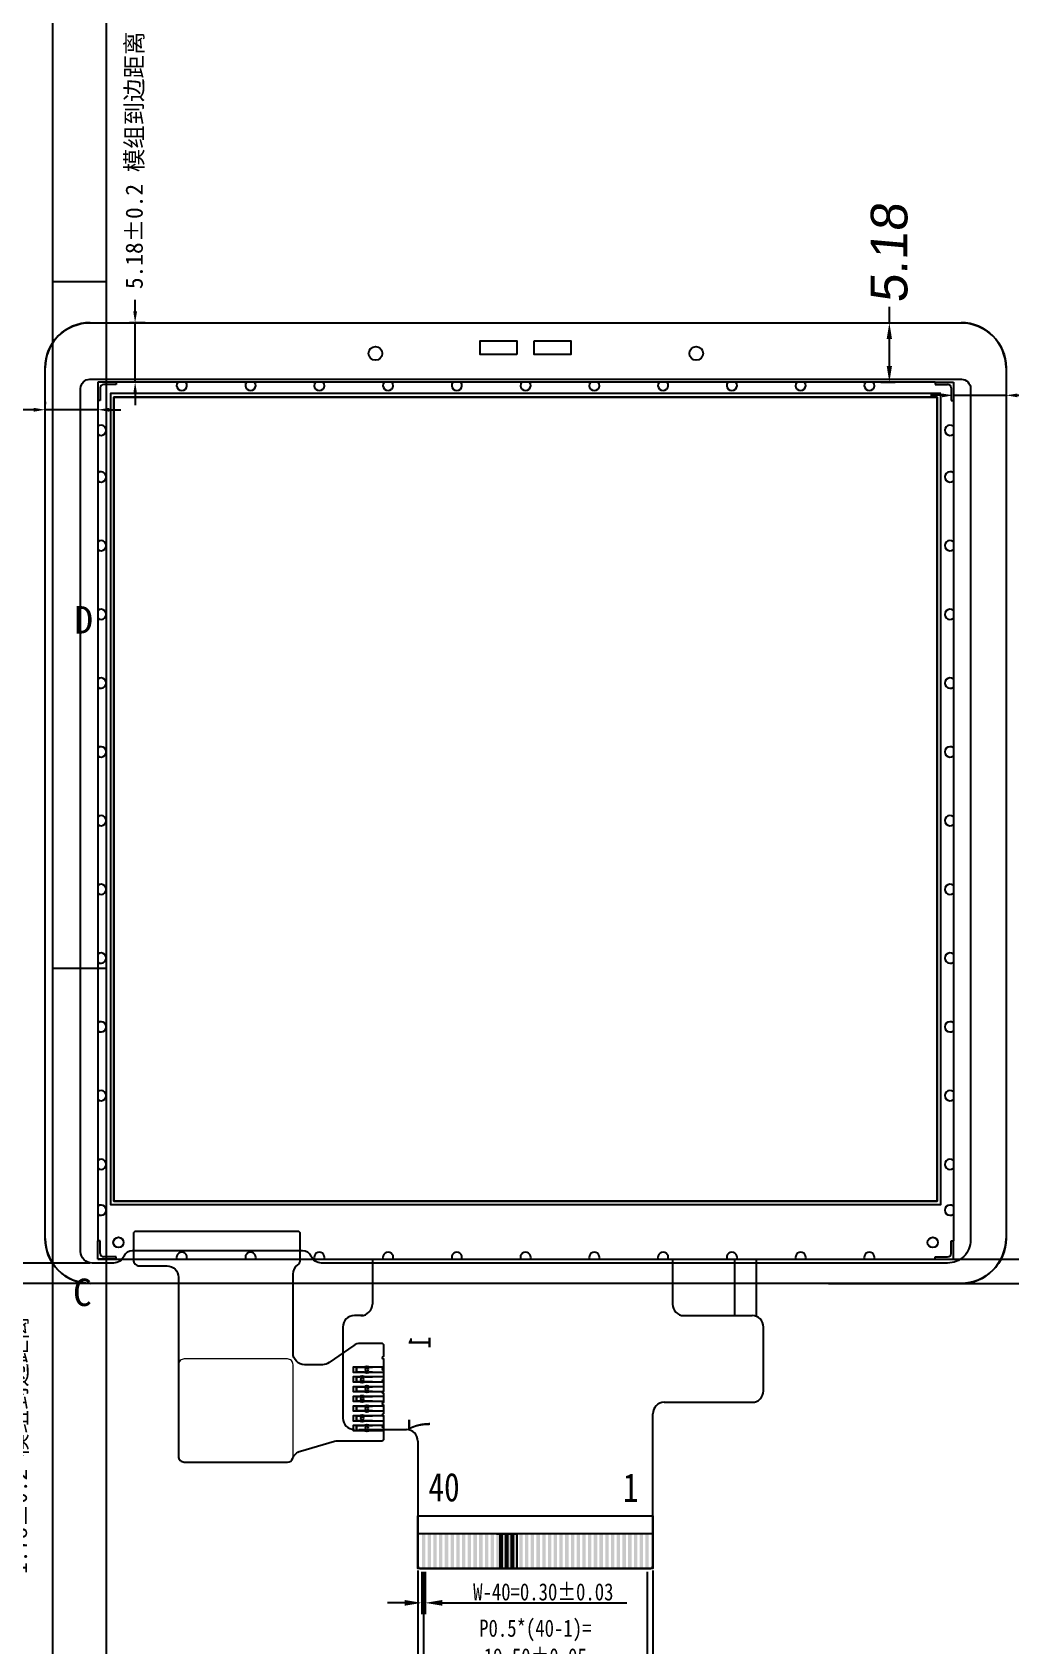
# Model space of a CAD drawing. Extents: x -144 to 4730, y -3845 to 502.
# Drawn here: x 1071.7 to 1157, y -308.5 to -167.8 of the extents above; entities that cross this region are included whole.
import ezdxf

# ---------------------------------------------------------------- set-up
doc = ezdxf.new("R2010")
doc.units = 0
doc.header["$LTSCALE"] = 15
doc.header["$MEASUREMENT"] = 0
doc.layers.get('0').update_dxf_attribs({"linetype": 'CONTINUOUS'})
doc.layers.get('Defpoints').update_dxf_attribs({"linetype": 'CONTINUOUS'})
for name, color, linetype in [('02___PRT_ALL_AXES', 7, 'CONTINUOUS'), ('Cover lens', 6, 'CONTINUOUS'), ('dim', 3, 'CONTINUOUS'), ('Format', 7, 'CONTINUOUS'), ('FPC', 5, 'CONTINUOUS')]:
    doc.layers.add(name, color=color, linetype=linetype)
doc.styles.get("Standard").update_dxf_attribs({"font": 'txt', "width": 0.8})
doc.styles.add('宋体', font='宋体.ttf')
doc.styles.add('标准', font='arial.ttf', dxfattribs={"oblique": 5})
doc.dimstyles.new('MSTD', dxfattribs={"dimtxt": 3.2, "dimasz": 1.4, "dimexe": 0.5, "dimexo": 0.5, "dimgap": 0.5, "dimtad": 0, "dimzin": 1, "dimdsep": 46, "dimtxsty": '标准', "dimcen": 0, "dimclrd": 5, "dimclre": 5, "dimclrt": 3, "dimadec": 1, "dimazin": 2, "dimtfac": 0.5, "dimtmove": 0, "dimatfit": 3, "dimfxl": 0, "dimlwd": -1, "dimarcsym": 0})
doc.dimstyles.new('SL', dxfattribs={"dimtxt": 1.5, "dimasz": 1, "dimexe": 0.5, "dimexo": 0.7, "dimgap": 0.5, "dimtad": 0, "dimzin": 1, "dimdsep": 46, "dimtxsty": 'Standard', "dimcen": 0.09, "dimclrd": 256, "dimclre": 256, "dimclrt": 256, "dimadec": 1, "dimazin": 0, "dimtfac": 1, "dimtmove": 0, "dimatfit": 0, "dimfxl": 0, "dimtolj": 1, "dimtzin": 0, "dimarcsym": 0})
doc.dimstyles.new('研发标准', dxfattribs={"dimtxt": 2, "dimasz": 2, "dimexe": 1, "dimexo": 0.3, "dimgap": 0.2, "dimtad": 1, "dimzin": 1, "dimdsep": 46, "dimtxsty": 'Standard', "dimcen": 0, "dimazin": 2, "dimtp": 0.05, "dimtm": 0.05, "dimtfac": 1, "dimtofl": 0, "dimtmove": 0, "dimatfit": 3, "dimfxl": 0, "dimtolj": 1, "dimtzin": 0, "dimarcsym": 0})

# ---------------------------------------------------------------- blocks, each defined once
blk = doc.blocks.new('*D426')
at = {"color": 0, "lineweight": -2}
for p, q in [((3823.42, -3767.01), (3823.42, -3780.56)), ((3843.92, -3767.01), (3843.92, -3780.56)), ((3825.42, -3779.56), (3841.92, -3779.56))]:
    blk.add_line(p, q, dxfattribs=at)
at = {"color": 0}
for points in [[(3825.42, -3779.23), (3825.42, -3779.9), (3823.42, -3779.56)], [(3841.92, -3779.23), (3841.92, -3779.9), (3843.92, -3779.56)]]:
    blk.add_solid(points, dxfattribs=at)
at = {"layer": 'Defpoints', "color": 0}
for p in [(3823.42, -3766.71), (3843.92, -3766.71), (3843.92, -3779.56)]:
    blk.add_point(p, dxfattribs=at)
at = {"color": 0, "insert": (3833.67, -3778.36), "char_height": 2, "attachment_point": 5}
blk.add_mtext('\\A1;20.50%%p0.1', dxfattribs=at)
blk = doc.blocks.new('*D427')
at = {"color": 0, "lineweight": -2}
for p, q in [((3823.77, -3767.11), (3823.77, -3770.83)), ((3824.07, -3767.11), (3824.07, -3770.83)), ((3822.27, -3769.83), (3820.77, -3769.83)), ((3825.57, -3769.83), (3841.67, -3769.83))]:
    blk.add_line(p, q, dxfattribs=at)
at = {"color": 0}
for points in [[(3822.27, -3769.58), (3822.27, -3770.08), (3823.77, -3769.83)], [(3825.57, -3769.58), (3825.57, -3770.08), (3824.07, -3769.83)]]:
    blk.add_solid(points, dxfattribs=at)
at = {"layer": 'Defpoints', "color": 0}
for p in [(3823.77, -3766.81), (3824.07, -3766.81), (3824.07, -3769.83)]:
    blk.add_point(p, dxfattribs=at)
at = {"color": 0, "insert": (3834.37, -3768.88), "char_height": 1.5, "attachment_point": 5}
blk.add_mtext('\\A1;W-40=0.30%%p0.03', dxfattribs=at)
blk = doc.blocks.new('*D428')
at = {"color": 0, "lineweight": -2}
for p, q in [((3823.92, -3767.11), (3823.92, -3776.5)), ((3843.42, -3767.11), (3843.42, -3776.5)), ((3825.42, -3775.5), (3841.92, -3775.5))]:
    blk.add_line(p, q, dxfattribs=at)
at = {"color": 0}
for points in [[(3825.42, -3775.25), (3825.42, -3775.75), (3823.92, -3775.5)], [(3841.92, -3775.25), (3841.92, -3775.75), (3843.42, -3775.5)]]:
    blk.add_solid(points, dxfattribs=at)
at = {"layer": 'Defpoints', "color": 0}
for p in [(3823.92, -3766.81), (3843.42, -3766.81), (3843.42, -3775.5)]:
    blk.add_point(p, dxfattribs=at)
at = {"color": 0, "insert": (3833.67, -3773.3), "char_height": 1.5, "attachment_point": 5}
blk.add_mtext('\\A1;P0.5*(40-1)=\\P19.50%%p0.05', dxfattribs=at)
blk = doc.blocks.new('*D515')
at = {"layer": 'Defpoints', "color": 0, "lineweight": -3}
for p in [(1077.42, -275.2), (1070.57, -276.98), (1077.42, -276.98)]:
    blk.add_point(p, dxfattribs=at)
at = {"layer": 'dim', "color": 4, "lineweight": -2}
for p, q in [((1070.57, -274.2), (1070.57, -273.2)), ((1076.72, -275.2), (1070.07, -275.2)), ((1070.57, -275.2), (1070.57, -276.98)), ((1076.72, -276.98), (1070.07, -276.98)), ((1070.57, -277.98), (1070.57, -278.98))]:
    blk.add_line(p, q, dxfattribs=at)
for points in [[(1070.74, -274.2), (1070.41, -274.2), (1070.57, -275.2)], [(1070.41, -277.98), (1070.74, -277.98), (1070.57, -276.98)]]:
    blk.add_solid(points, dxfattribs=at)
at = {"layer": 'dim', "color": 4, "lineweight": -2, "insert": (1070.57, -291.09), "char_height": 1.5, "attachment_point": 5, "rotation": 90, "style": '宋体'}
blk.add_mtext('\\A1;1.78%%P0.2 模组到边距离', dxfattribs=at)
blk = doc.blocks.new('*D516')
at = {"layer": 'Defpoints', "color": 0, "lineweight": -3}
for p in [(1152.08, -198.31), (1156.67, -198.31), (1156.67, -199.46)]:
    blk.add_point(p, dxfattribs=at)
at = {"layer": 'dim', "color": 4, "lineweight": -2}
for p, q in [((1151.08, -199.46), (1150.08, -199.46)), ((1152.08, -199.01), (1152.08, -199.96)), ((1152.08, -199.46), (1156.67, -199.46)), ((1156.67, -199.01), (1156.67, -199.96)), ((1157.67, -199.46), (1158.67, -199.46))]:
    blk.add_line(p, q, dxfattribs=at)
for points in [[(1151.08, -199.3), (1151.08, -199.63), (1152.08, -199.46)], [(1157.67, -199.63), (1157.67, -199.3), (1156.67, -199.46)]]:
    blk.add_solid(points, dxfattribs=at)
at = {"layer": 'dim', "color": 4, "lineweight": -2, "insert": (1170.87, -199.46), "char_height": 1.5, "attachment_point": 5, "style": '宋体'}
blk.add_mtext('\\A1;4.59%%P0.2 模组到边距离', dxfattribs=at)
blk = doc.blocks.new('*D517')
at = {"layer": 'Defpoints', "color": 0, "lineweight": -3}
for p in [(1080.67, -193.13), (1082.24, -193.13), (1082.24, -198.31)]:
    blk.add_point(p, dxfattribs=at)
at = {"layer": 'dim', "color": 4, "lineweight": -2}
for p, q in [((1080.67, -192.13), (1080.67, -191.13)), ((1081.54, -193.13), (1080.17, -193.13)), ((1080.67, -198.31), (1080.67, -193.13)), ((1081.54, -198.31), (1080.17, -198.31)), ((1080.67, -199.31), (1080.67, -200.31))]:
    blk.add_line(p, q, dxfattribs=at)
for points in [[(1080.84, -192.13), (1080.51, -192.13), (1080.67, -193.13)], [(1080.51, -199.31), (1080.84, -199.31), (1080.67, -198.31)]]:
    blk.add_solid(points, dxfattribs=at)
at = {"layer": 'dim', "color": 4, "lineweight": -2, "insert": (1080.67, -178.95), "char_height": 1.5, "attachment_point": 5, "rotation": 90, "style": '宋体'}
blk.add_mtext('\\A1;5.18%%P0.2 模组到边距离', dxfattribs=at)
blk = doc.blocks.new('*D520')
at = {"layer": 'Defpoints', "color": 0, "lineweight": -3}
for p in [(1072.82, -200.72), (1072.82, -200.72), (1077.42, -200.72)]:
    blk.add_point(p, dxfattribs=at)
at = {"layer": 'dim', "color": 4, "lineweight": -2}
for p, q in [((1071.82, -200.72), (1070.82, -200.72)), ((1072.82, -200.02), (1072.82, -200.22)), ((1077.42, -200.72), (1072.82, -200.72)), ((1077.42, -200.02), (1077.42, -200.22)), ((1078.42, -200.72), (1079.42, -200.72))]:
    blk.add_line(p, q, dxfattribs=at)
for points in [[(1071.82, -200.55), (1071.82, -200.89), (1072.82, -200.72)], [(1078.42, -200.89), (1078.42, -200.55), (1077.42, -200.72)]]:
    blk.add_solid(points, dxfattribs=at)
at = {"layer": 'dim', "color": 4, "lineweight": -2, "insert": (1058.62, -200.72), "char_height": 1.5, "attachment_point": 5, "style": '宋体'}
blk.add_mtext('\\A1;4.60%%P0.2 模组到边距离', dxfattribs=at)
blk = doc.blocks.new('*D528')
at = {"layer": 'Defpoints', "color": 0, "lineweight": -3}
for p in [(1145.2, -193.13), (1146.49, -193.13), (1145.24, -198.31)]:
    blk.add_point(p, dxfattribs=at)
at = {"layer": 'dim', "color": 5}
for p, q in [((1146.49, -193.13), (1146.49, -191.73)), ((1146.49, -196.91), (1146.49, -194.53))]:
    blk.add_line(p, q, dxfattribs=at)
at = {"layer": 'dim', "color": 5, "lineweight": -2}
for p, q in [((1145.7, -193.13), (1146.99, -193.13)), ((1145.74, -198.31), (1146.99, -198.31))]:
    blk.add_line(p, q, dxfattribs=at)
at = {"layer": 'dim', "color": 5}
for points in [[(1146.26, -194.53), (1146.72, -194.53), (1146.49, -193.13)], [(1146.72, -196.91), (1146.26, -196.91), (1146.49, -198.31)]]:
    blk.add_solid(points, dxfattribs=at)
at = {"layer": 'dim', "color": 3, "lineweight": -2, "insert": (1146.49, -187.07), "char_height": 3.2, "attachment_point": 5, "rotation": 90, "style": '标准'}
blk.add_mtext('5.18', dxfattribs=at)
blk = doc.blocks.new('*D529')
at = {"layer": 'Defpoints', "color": 0, "lineweight": -3}
for p in [(1140.32, -274.85), (1176.41, -274.85), (1140.69, -276.98)]:
    blk.add_point(p, dxfattribs=at)
at = {"layer": 'dim', "color": 5}
for p, q in [((1176.41, -273.45), (1176.41, -272.05)), ((1176.41, -276.98), (1176.41, -274.85)), ((1176.41, -278.38), (1176.41, -279.78))]:
    blk.add_line(p, q, dxfattribs=at)
at = {"layer": 'dim', "color": 5, "lineweight": -2}
for p, q in [((1140.82, -274.85), (1176.91, -274.85)), ((1141.19, -276.98), (1176.91, -276.98))]:
    blk.add_line(p, q, dxfattribs=at)
at = {"layer": 'dim', "color": 5}
for points in [[(1176.65, -273.45), (1176.18, -273.45), (1176.41, -274.85)], [(1176.18, -278.38), (1176.65, -278.38), (1176.41, -276.98)]]:
    blk.add_solid(points, dxfattribs=at)
at = {"layer": 'dim', "color": 3, "lineweight": -2, "insert": (1176.41, -267.36), "char_height": 3.2, "attachment_point": 5, "rotation": 90, "style": '标准'}
blk.add_mtext('2.13', dxfattribs=at)
blk = doc.blocks.new('0')
h = blk.add_hatch(color=256)
h.paths.add_polyline_path([(2484.169, -337.268), (2484.169, -334.268), (2484.469, -334.268), (2484.469, -337.268)])
h.paths.add_polyline_path([(2483.669, -337.268), (2483.669, -334.268), (2483.969, -334.268), (2483.969, -337.268)])
h.paths.add_polyline_path([(2483.169, -337.268), (2483.169, -334.268), (2483.469, -334.268), (2483.469, -337.268)])
h.paths.add_polyline_path([(2482.669, -337.268), (2482.669, -334.268), (2482.969, -334.268), (2482.969, -337.268)])
h.paths.add_polyline_path([(2482.169, -337.268), (2482.169, -334.268), (2482.469, -334.268), (2482.469, -337.268)])
h.paths.add_polyline_path([(2481.669, -337.268), (2481.669, -334.268), (2481.969, -334.268), (2481.969, -337.268)])
h.paths.add_polyline_path([(2481.169, -337.268), (2481.169, -334.268), (2481.469, -334.268), (2481.469, -337.268)])
h.paths.add_polyline_path([(2480.669, -337.268), (2480.669, -334.268), (2480.969, -334.268), (2480.969, -337.268)])
h.paths.add_polyline_path([(2480.169, -337.268), (2480.169, -334.268), (2480.469, -334.268), (2480.469, -337.268)])
h.paths.add_polyline_path([(2479.669, -337.268), (2479.669, -334.268), (2479.969, -334.268), (2479.969, -337.268)])
h.paths.add_polyline_path([(2479.169, -337.268), (2479.169, -334.268), (2479.469, -334.268), (2479.469, -337.268)])
h.paths.add_polyline_path([(2478.669, -337.268), (2478.669, -334.268), (2478.969, -334.268), (2478.969, -337.268)])
h.paths.add_polyline_path([(2478.169, -337.268), (2478.169, -334.268), (2478.469, -334.268), (2478.469, -337.268)])
h.paths.add_polyline_path([(2477.669, -337.268), (2477.669, -334.268), (2477.969, -334.268), (2477.969, -337.268)])
h.paths.add_polyline_path([(2477.169, -337.268), (2477.169, -334.268), (2477.469, -334.268), (2477.469, -337.268)])
h.paths.add_polyline_path([(2476.669, -337.268), (2476.669, -334.268), (2476.969, -334.268), (2476.969, -337.268)])
h.paths.add_polyline_path([(2476.169, -337.268), (2476.169, -334.268), (2476.469, -334.268), (2476.469, -337.268)])
h.paths.add_polyline_path([(2475.669, -337.268), (2475.669, -334.268), (2475.969, -334.268), (2475.969, -337.268)])
h.paths.add_polyline_path([(2475.169, -337.268), (2475.169, -334.268), (2475.469, -334.268), (2475.469, -337.268)])
h.paths.add_polyline_path([(2474.669, -337.268), (2474.669, -334.268), (2474.969, -334.268), (2474.969, -337.268)])
h.paths.add_polyline_path([(2474.169, -337.268), (2474.169, -334.268), (2474.469, -334.268), (2474.469, -337.268)])
h.paths.add_polyline_path([(2473.669, -337.268), (2473.669, -334.268), (2473.969, -334.268), (2473.969, -337.268)])
h.paths.add_polyline_path([(2473.169, -337.268), (2473.169, -334.268), (2473.469, -334.268), (2473.469, -337.268)])
h.paths.add_polyline_path([(2472.669, -337.268), (2472.669, -334.268), (2472.969, -334.268), (2472.969, -337.268)])
h.paths.add_polyline_path([(2472.169, -337.268), (2472.169, -334.268), (2472.469, -334.268), (2472.469, -337.268)])
h.paths.add_polyline_path([(2471.669, -337.268), (2471.669, -334.268), (2471.969, -334.268), (2471.969, -337.268)])
h.paths.add_polyline_path([(2471.169, -337.268), (2471.169, -334.268), (2471.469, -334.268), (2471.469, -337.268)])
h.paths.add_polyline_path([(2470.669, -337.268), (2470.669, -334.268), (2470.969, -334.268), (2470.969, -337.268)])
h.paths.add_polyline_path([(2470.169, -337.268), (2470.169, -334.268), (2470.469, -334.268), (2470.469, -337.268)])
h.paths.add_polyline_path([(2469.669, -337.268), (2469.669, -334.268), (2469.969, -334.268), (2469.969, -337.268)])
h.paths.add_polyline_path([(2469.169, -337.268), (2469.169, -334.268), (2469.469, -334.268), (2469.469, -337.268)])
h.paths.add_polyline_path([(2468.669, -337.268), (2468.669, -334.268), (2468.969, -334.268), (2468.969, -337.268)])
h.paths.add_polyline_path([(2468.169, -337.268), (2468.169, -334.268), (2468.469, -334.268), (2468.469, -337.268)])
h.paths.add_polyline_path([(2467.669, -337.268), (2467.669, -334.268), (2467.969, -334.268), (2467.969, -337.268)])
h.paths.add_polyline_path([(2467.169, -337.268), (2467.169, -334.268), (2467.469, -334.268), (2467.469, -337.268)])
h.paths.add_polyline_path([(2466.669, -337.268), (2466.669, -334.268), (2466.969, -334.268), (2466.969, -337.268)])
h.paths.add_polyline_path([(2466.169, -337.268), (2466.169, -334.268), (2466.469, -334.268), (2466.469, -337.268)])
h.paths.add_polyline_path([(2465.669, -337.268), (2465.669, -334.268), (2465.969, -334.268), (2465.969, -337.268)])
h.paths.add_polyline_path([(2465.169, -337.268), (2465.169, -334.268), (2465.469, -334.268), (2465.469, -337.268)])
h.paths.add_polyline_path([(2464.669, -337.268), (2464.669, -334.268), (2464.969, -334.268), (2464.969, -337.268)])
for p, q in [((2437.991, -233.741), (2436.391, -233.741)), ((2436.391, -233.741), (2436.391, -235.341)), ((2436.591, -234.241), (2436.591, -235.341)), ((2437.991, -233.941), (2436.891, -233.941)), ((2437.991, -233.741), (2437.991, -233.941)), ((2436.591, -235.341), (2436.391, -235.341)), ((2436.391, -235.341), (2436.391, -308.681)), ((2436.591, -308.681), (2436.391, -308.681)), ((2436.391, -310.281), (2436.391, -308.681)), ((2436.591, -309.781), (2436.591, -308.681)), ((2437.991, -310.281), (2436.391, -310.281)), ((2437.991, -310.081), (2436.891, -310.081)), ((2437.991, -310.281), (2437.991, -310.081)), ((2459.561, -315.21), (2458.777, -315.21)), ((2457.777, -316.21), (2457.777, -324.159)), ((2484.819, -337.081), (2484.819, -323.782)), ((2484.819, -337.081), (2484.819, -323.782)), ((2459.155, -325.159), (2463.319, -325.159)), ((2464.319, -326.159), (2464.319, -337.081)), ((2484.819, -334.268), (2464.319, -334.268)), ((2471.169, -334.268), (2471.469, -334.268)), ((2471.469, -334.268), (2471.469, -337.268)), ((2471.669, -334.268), (2471.969, -334.268)), ((2471.669, -337.268), (2471.669, -334.268)), ((2471.969, -334.268), (2471.969, -337.268)), ((2472.169, -334.268), (2472.469, -334.268)), ((2472.169, -337.268), (2472.169, -334.268)), ((2472.469, -334.268), (2472.469, -337.268)), ((2472.669, -334.268), (2472.969, -334.268)), ((2472.669, -337.268), (2472.669, -334.268)), ((2472.969, -334.268), (2472.969, -337.268)), ((2464.519, -337.281), (2484.619, -337.281)), ((2464.519, -337.281), (2484.619, -337.281))]:
    blk.add_line(p, q)
at = {"color": 0}
for p, q in [((2509.451, -233.741), (2437.991, -233.741)), ((2509.451, -233.741), (2511.051, -233.741)), ((2509.451, -233.741), (2509.451, -233.941)), ((2509.451, -233.941), (2510.551, -233.941)), ((2510.851, -234.241), (2510.851, -235.341)), ((2511.051, -233.741), (2511.051, -235.341)), ((2510.851, -235.341), (2511.051, -235.341)), ((2511.051, -235.341), (2511.051, -308.681)), ((2510.851, -308.681), (2511.051, -308.681)), ((2510.851, -309.781), (2510.851, -308.681)), ((2511.051, -310.281), (2511.051, -308.681)), ((2436.391, -310.281), (2511.051, -310.281)), ((2437.991, -310.281), (2509.451, -310.281)), ((2460.347, -310.281), (2460.347, -314.21)), ((2486.538, -310.281), (2486.538, -314.21)), ((2491.951, -310.241), (2491.951, -315.21)), ((2493.851, -310.241), (2493.851, -315.219)), ((2509.451, -310.081), (2510.551, -310.081)), ((2509.451, -310.281), (2509.451, -310.081)), ((2509.451, -310.281), (2511.051, -310.281)), ((2487.378, -315.21), (2493.483, -315.21)), ((2494.483, -321.782), (2494.483, -316.21)), ((2485.819, -322.782), (2493.483, -322.782))]:
    blk.add_line(p, q, dxfattribs=at)
at = {"linetype": 'Continuous'}
blk.add_lwpolyline([(2464.319, -332.681), (2484.819, -332.681), (2484.819, -337.281), (2464.319, -337.281)], close=True, dxfattribs=at)
blk.add_circle((2438.191, -308.829), 0.45)
at = {"color": 0}
blk.add_circle((2509.251, -308.829), 0.45, dxfattribs=at)
for centre, radius, start, end in [((2436.891, -234.241), 0.3, 90, 180), ((2443.721, -234.031), 0.45, 139.87597, 40.12403), ((2449.721, -234.031), 0.45, 139.87597, 40.12403), ((2455.721, -234.031), 0.45, 139.87597, 40.12403), ((2436.681, -237.941), 0.45, 229.87597, 130.12403), ((2436.681, -242.011), 0.45, 229.87597, 130.12403), ((2436.681, -248.011), 0.45, 229.87597, 130.12403), ((2436.681, -254.011), 0.45, 229.87597, 130.12403), ((2436.681, -260.011), 0.45, 229.87597, 130.12403), ((2436.681, -266.011), 0.45, 229.87597, 130.12403), ((2436.681, -272.011), 0.45, 229.87597, 130.12403), ((2436.681, -278.011), 0.45, 229.87597, 130.12403), ((2436.681, -284.011), 0.45, 229.87597, 130.12403), ((2436.681, -290.011), 0.45, 229.87597, 130.12403), ((2436.681, -296.011), 0.45, 229.87597, 130.12403), ((2436.681, -302.011), 0.45, 229.87597, 130.12403), ((2436.681, -306.011), 0.45, 229.87597, 130.12403), ((2436.891, -309.781), 0.3, 180, 270), ((2443.721, -310.131), 0.45, 340.52878, 199.47122), ((2449.721, -310.131), 0.45, 340.52878, 199.47122), ((2455.721, -310.131), 0.45, 340.52878, 199.47122), ((2458.777, -316.21), 1, 90, 180), ((2458.777, -324.159), 1, 180, 270), ((2463.319, -326.159), 1, 0, 90), ((2464.519, -337.081), 0.2, 180, 270), ((2484.619, -337.081), 0.2, 270, 360)]:
    blk.add_arc(centre, radius, start, end)
for centre, radius, start, end in [((2461.721, -234.031), 0.45, 139.87597, 40.12403), ((2467.721, -234.031), 0.45, 139.87597, 40.12403), ((2473.721, -234.031), 0.45, 139.87597, 40.12403), ((2479.721, -234.031), 0.45, 139.87597, 40.12403), ((2485.721, -234.031), 0.45, 139.87597, 40.12403), ((2491.721, -234.031), 0.45, 139.87597, 40.12403), ((2497.721, -234.031), 0.45, 139.87597, 40.12403), ((2503.721, -234.031), 0.45, 139.87597, 40.12403), ((2510.551, -234.241), 0.3, 0, 90), ((2510.761, -237.941), 0.45, 49.87597, 310.12403), ((2510.761, -242.011), 0.45, 49.87597, 310.12403), ((2510.761, -248.011), 0.45, 49.87597, 310.12403), ((2510.761, -254.011), 0.45, 49.87597, 310.12403), ((2510.761, -260.011), 0.45, 49.87597, 310.12403), ((2510.761, -266.011), 0.45, 49.87597, 310.12403), ((2510.761, -272.011), 0.45, 49.87597, 310.12403), ((2510.761, -278.011), 0.45, 49.87597, 310.12403), ((2510.761, -284.011), 0.45, 49.87597, 310.12403), ((2510.761, -290.011), 0.45, 49.87597, 310.12403), ((2510.761, -296.011), 0.45, 49.87597, 310.12403), ((2510.761, -302.011), 0.45, 49.87597, 310.12403), ((2510.761, -306.011), 0.45, 49.87597, 310.12403), ((2461.721, -310.131), 0.45, 340.52878, 199.47122), ((2467.721, -310.131), 0.45, 340.52878, 199.47122), ((2473.721, -310.131), 0.45, 340.52878, 199.47122), ((2479.721, -310.131), 0.45, 340.52878, 199.47122), ((2485.721, -310.131), 0.45, 340.52878, 199.47122), ((2491.721, -310.131), 0.45, 340.52878, 199.47122), ((2497.721, -310.131), 0.45, 340.52878, 199.47122), ((2503.721, -310.131), 0.45, 340.52878, 199.47122), ((2510.551, -309.781), 0.3, 270, 0), ((2459.347, -314.21), 1, 270, 0), ((2487.538, -314.21), 1, 180, 270), ((2493.483, -316.21), 1, 0, 90), ((2494.351, -315.219), 0.5, 180, 187.18878), ((2493.483, -321.782), 1, 270, 0), ((2485.819, -323.782), 1, 90, 180)]:
    blk.add_arc(centre, radius, start, end, dxfattribs=at)
at = {"layer": 'FPC', "color": 0}
for p, q in [((2491.951, -310.281), (2491.951, -315.21)), ((2493.851, -310.281), (2493.851, -315.219))]:
    blk.add_line(p, q, dxfattribs=at)
at = {"char_height": 2.5, "attachment_point": 3}
for s, insert, width in [('{\\fSimSun|b0|i0|c0|p2;40}', (2467.967, -328.93), 4.22489), ('{\\fSimSun|b0|i0|c0|p2;1}', (2483.576, -328.968), 1.64084)]:
    blk.add_mtext(s, dxfattribs=dict(at, insert=insert, width=width))
dim = blk.add_linear_dim(base=(2464.969, -340.286), p1=(2464.669, -337.268), p2=(2464.969, -337.268), text='W-40=<>%%p0.03', dimstyle='研发标准', override={"dimtxt": 1.5, "dimasz": 1.5})
dim.commit()
dim.dimension.update_dxf_attribs({"geometry": '*D427', "text_midpoint": (2475.269, -339.336), "insert": (-1359.103, 3429.545)})
dim = blk.add_linear_dim(base=(2484.819, -350.017), p1=(2464.319, -337.168), p2=(2484.819, -337.168), text='<>%%p0.1', dimstyle='研发标准')
dim.commit()
dim.dimension.update_dxf_attribs({"geometry": '*D426', "text_midpoint": (2474.569, -348.817), "insert": (-1359.103, 3429.545)})
dim = blk.add_linear_dim(base=(2484.319, -345.953), p1=(2464.819, -337.268), p2=(2484.319, -337.268), text='P0.5*(40-1)=\\X<>%%p0.05', dimstyle='研发标准', override={"dimtxt": 1.5, "dimasz": 1.5})
dim.commit()
dim.dimension.update_dxf_attribs({"geometry": '*D428', "text_midpoint": (2474.569, -345.953), "dimtype": 128, "insert": (-1359.103, 3429.545)})

msp = doc.modelspace()

# ---------------------------------------------------------------- linework, layer by layer
at = {"color": 7, "linetype": 'Continuous'}
for p, q in [((1076.744, -193.125), (1152.744, -193.125)), ((1072.819, -273.05), (1072.819, -197.05)), ((1156.669, -197.05), (1156.669, -273.05)), ((1152.744, -276.975), (1076.744, -276.975))]:
    msp.add_line(p, q, dxfattribs=at)
at = {"color": 6, "linetype": 'Continuous'}
for p, q in [((1110.794, -194.695), (1113.994, -194.695)), ((1110.794, -195.905), (1110.794, -194.695)), ((1113.994, -194.695), (1113.994, -195.905)), ((1115.494, -195.905), (1115.494, -194.695)), ((1115.494, -194.695), (1118.694, -194.695)), ((1118.694, -194.695), (1118.694, -195.905)), ((1113.994, -195.905), (1110.794, -195.905)), ((1118.694, -195.905), (1115.494, -195.905))]:
    msp.add_line(p, q, dxfattribs=at)
at = {"color": 7, "linetype": 'Continuous', "flags": 128}
msp.add_lwpolyline([(1076.744, -276.975, -0.4142136), (1072.819, -273.05), (1072.819, -197.05, -0.4142136), (1076.744, -193.125), (1152.744, -193.125, -0.4142136), (1156.669, -197.05), (1156.669, -273.05, -0.4142136), (1152.744, -276.975)], format="xyb", close=True, dxfattribs=at)
at = {"color": 6, "linetype": 'Continuous', "flags": 128}
for points in [[(1113.994, -195.905), (1110.794, -195.905), (1110.794, -194.695), (1113.994, -194.695)], [(1115.494, -194.695), (1118.694, -194.695), (1118.694, -195.905), (1115.494, -195.905)]]:
    msp.add_lwpolyline(points, close=True, dxfattribs=at)
at = {"color": 2, "linetype": 'Continuous', "flags": 128}
msp.add_lwpolyline([(1150.974, -199.31), (1078.518, -199.31), (1078.518, -270.086), (1150.974, -270.086)], close=True, dxfattribs=at)
at = {"color": 7, "linetype": 'Continuous', "flags": 128}
msp.add_lwpolyline([(1150.674, -269.79), (1078.814, -269.79), (1078.814, -199.61), (1150.674, -199.61)], close=True, dxfattribs=at)
at = {"linetype": 'Continuous'}
for points in [[(1150.674, -199.61), (1078.818, -199.61), (1078.818, -269.786), (1150.674, -269.786)], [(1100.674, -284.284), (1099.987, -284.284), (1099.987, -284.704), (1100.674, -284.704), (1099.987, -284.704), (1099.987, -284.284)], [(1100.674, -284.284), (1099.987, -284.284), (1099.987, -284.704), (1100.674, -284.704), (1099.987, -284.704), (1099.987, -284.284)], [(1101.374, -284.284), (1101.102, -284.284)], [(1101.374, -284.284), (1101.102, -284.284)], [(1100.274, -285.134), (1099.987, -285.134), (1099.987, -285.554), (1100.274, -285.554), (1099.987, -285.554), (1099.987, -285.134)], [(1100.274, -285.134), (1099.987, -285.134), (1099.987, -285.554), (1100.274, -285.554), (1099.987, -285.554), (1099.987, -285.134)], [(1101.374, -285.134), (1100.702, -285.134)], [(1101.374, -285.134), (1100.702, -285.134)], [(1100.702, -285.554), (1101.374, -285.554)], [(1100.702, -285.554), (1101.374, -285.554)], [(1101.102, -284.704), (1101.374, -284.704)], [(1101.102, -284.704), (1101.374, -284.704)], [(1100.674, -285.984), (1099.987, -285.984), (1099.987, -286.404), (1100.674, -286.404), (1099.987, -286.404), (1099.987, -285.984)], [(1100.674, -285.984), (1099.987, -285.984), (1099.987, -286.404), (1100.674, -286.404), (1099.987, -286.404), (1099.987, -285.984)], [(1100.274, -286.834), (1099.987, -286.834), (1099.987, -287.254), (1100.274, -287.254), (1099.987, -287.254), (1099.987, -286.834)], [(1100.274, -286.834), (1099.987, -286.834), (1099.987, -287.254), (1100.274, -287.254), (1099.987, -287.254), (1099.987, -286.834)], [(1101.374, -286.834), (1100.702, -286.834)], [(1101.374, -286.834), (1100.702, -286.834)], [(1101.374, -285.984), (1101.102, -285.984)], [(1101.374, -285.984), (1101.102, -285.984)], [(1101.102, -286.404), (1101.374, -286.404)], [(1101.102, -286.404), (1101.374, -286.404)], [(1100.674, -287.684), (1099.987, -287.684), (1099.987, -288.104), (1100.674, -288.104), (1099.987, -288.104), (1099.987, -287.684)], [(1100.674, -287.684), (1099.987, -287.684), (1099.987, -288.104), (1100.674, -288.104), (1099.987, -288.104), (1099.987, -287.684)], [(1100.702, -287.254), (1101.374, -287.254)], [(1100.702, -287.254), (1101.374, -287.254)], [(1101.374, -287.684), (1101.102, -287.684)], [(1101.374, -287.684), (1101.102, -287.684)], [(1101.102, -288.104), (1101.374, -288.104)], [(1100.274, -288.534), (1099.987, -288.534), (1099.987, -288.954), (1100.274, -288.954), (1099.987, -288.954), (1099.987, -288.534)], [(1100.274, -288.534), (1099.987, -288.534), (1099.987, -288.954), (1100.274, -288.954), (1099.987, -288.954), (1099.987, -288.534)], [(1100.674, -289.384), (1099.987, -289.384), (1099.987, -289.804), (1100.674, -289.804), (1099.987, -289.804), (1099.987, -289.384)], [(1100.674, -289.384), (1099.987, -289.384), (1099.987, -289.804), (1100.674, -289.804), (1099.987, -289.804), (1099.987, -289.384)], [(1101.374, -288.534), (1100.702, -288.534)], [(1101.374, -288.534), (1100.702, -288.534)], [(1100.702, -288.954), (1101.374, -288.954)], [(1100.702, -288.954), (1101.374, -288.954)], [(1101.374, -289.384), (1101.102, -289.384)], [(1101.374, -289.384), (1101.102, -289.384)], [(1101.102, -289.804), (1101.374, -289.804)], [(1101.102, -289.804), (1101.374, -289.804)]]:
    msp.add_lwpolyline(points, close=True, dxfattribs=at)
at = {"flags": 128}
for points in [[(1102.388, -284.704), (1102.388, -284.284), (1099.687, -284.284), (1099.687, -284.704)], [(1102.388, -284.704), (1102.388, -284.284), (1099.687, -284.284), (1099.687, -284.704)], [(1102.388, -285.554), (1102.388, -285.134), (1099.687, -285.134), (1099.687, -285.554)], [(1102.388, -285.554), (1102.388, -285.134), (1099.687, -285.134), (1099.687, -285.554)], [(1102.388, -286.404), (1102.388, -285.984), (1099.687, -285.984), (1099.687, -286.404)], [(1102.388, -286.404), (1102.388, -285.984), (1099.687, -285.984), (1099.687, -286.404)], [(1102.388, -287.254), (1102.388, -286.834), (1099.687, -286.834), (1099.687, -287.254)], [(1102.388, -287.254), (1102.388, -286.834), (1099.687, -286.834), (1099.687, -287.254)], [(1102.388, -288.104), (1102.388, -287.684), (1099.687, -287.684), (1099.687, -288.104)], [(1102.388, -288.104), (1102.388, -287.684), (1099.687, -287.684), (1099.687, -288.104)], [(1102.388, -288.954), (1102.388, -288.534), (1099.687, -288.534), (1099.687, -288.954)], [(1102.388, -288.954), (1102.388, -288.534), (1099.687, -288.534), (1099.687, -288.954)], [(1102.388, -289.804), (1102.388, -289.384), (1099.687, -289.384), (1099.687, -289.804)], [(1102.388, -289.804), (1102.388, -289.384), (1099.687, -289.384), (1099.687, -289.804)]]:
    msp.add_lwpolyline(points, close=True, dxfattribs=at)
for points in [[(1100.674, -284.284, -0.4199248), (1101.102, -284.284)], [(1100.274, -285.134, -0.4199248), (1100.702, -285.134)], [(1100.702, -285.554, -0.4199248), (1100.274, -285.554)], [(1101.102, -284.704, -0.4199248), (1100.674, -284.704)], [(1100.274, -286.834, -0.4199248), (1100.702, -286.834)], [(1100.674, -285.984, -0.4199248), (1101.102, -285.984)], [(1101.102, -286.404, -0.4199248), (1100.674, -286.404)], [(1100.702, -287.254, -0.4199248), (1100.274, -287.254)], [(1100.274, -288.534, -0.4199248), (1100.702, -288.534)], [(1100.674, -287.684, -0.4199248), (1101.102, -287.684)], [(1101.102, -288.104, -0.4199248), (1100.674, -288.104)], [(1100.702, -288.954, -0.4199248), (1100.274, -288.954)], [(1100.674, -289.384, -0.4199248), (1101.102, -289.384)], [(1101.102, -289.804, -0.4199248), (1100.674, -289.804)]]:
    msp.add_lwpolyline(points, format="xyb", dxfattribs=at)
at = {"linetype": 'Continuous'}
for centre in [(1100.488, -285.344), (1100.488, -285.344), (1100.888, -284.494), (1100.888, -284.494), (1100.488, -287.044), (1100.488, -287.044), (1100.888, -286.194), (1100.888, -286.194), (1100.888, -287.894), (1100.888, -287.894), (1100.488, -288.744), (1100.488, -288.744), (1100.888, -289.594), (1100.888, -289.594)]:
    msp.add_circle(centre, 0.125, dxfattribs=at)
at = {"color": 7, "linetype": 'Continuous'}
for centre, start, end in [((1076.744, -197.05), 90, 180), ((1152.744, -197.05), 0, 90), ((1076.744, -273.05), 180, 270), ((1152.744, -273.05), 270, 0)]:
    msp.add_arc(centre, 3.925, start, end, dxfattribs=at)
at = {"layer": '02___PRT_ALL_AXES', "color": 7, "linetype": 'Continuous'}
for centre in [(1101.644, -195.8), (1129.644, -195.8)]:
    msp.add_circle(centre, 0.6, dxfattribs=at)
at = {"layer": 'Cover lens', "color": 6, "flags": 128}
for points in [[(1079.705, -274.579, -0.3029904), (1078.781, -275.195), (1076.918, -275.195, -0.4142136), (1075.918, -274.195), (1075.918, -198.86, -0.4142136), (1076.718, -198.06), (1152.774, -198.06, -0.4142136), (1153.574, -198.86), (1153.574, -273.195, -0.4142136), (1151.574, -275.195), (1096.941, -275.195, -0.3029904), (1096.018, -274.579)], [(1079.705, -274.579, -0.3029904), (1080.444, -274.086), (1095.279, -274.086, -0.3029904), (1096.018, -274.579)]]:
    msp.add_lwpolyline(points, format="xyb", dxfattribs=at)
at = {"layer": 'dim'}
msp.add_line((1094.457, -276.975), (1083.793, -276.975), dxfattribs=at)
at = {"layer": 'dim', "flags": 128}
msp.add_lwpolyline([(1102.388, -282.409, 0.4142136), (1102.188, -282.209), (1101.533, -282.209), (1100.325, -282.209, 0.153058), (1099.754, -282.388), (1097.602, -283.884, -0.153058), (1097.031, -284.063), (1095.457, -284.063, -0.4142136), (1094.457, -283.063), (1094.457, -281.277), (1094.457, -276.152, -0.2408274), (1094.872, -275.342, 0.2408274), (1095.079, -274.936), (1095.079, -272.636, 0.4142136), (1094.879, -272.436), (1080.729, -272.436, 0.4142136), (1080.529, -272.636), (1080.529, -274.936, 0.4142136), (1081.029, -275.436), (1083.457, -275.436, -0.4142136), (1084.457, -276.436), (1084.457, -292.063, 0.4142136), (1084.957, -292.563), (1093.957, -292.563, 0.317632), (1094.428, -292.23, -0.242421), (1095.096, -291.603), (1098.084, -290.747, -0.0698337), (1098.359, -290.709), (1102.188, -290.709, 0.4142136), (1102.388, -290.509), (1102.388, -289.584, -1), (1102.388, -289.334), (1102.388, -288.584, -1), (1102.388, -288.334), (1102.388, -287.584, -1), (1102.388, -287.334), (1102.388, -286.584, -1), (1102.388, -286.334), (1102.388, -285.584, -1), (1102.388, -285.334), (1102.388, -284.584, -1), (1102.388, -284.334), (1102.388, -283.584, -1), (1102.388, -283.334), (1102.388, -282.403)], format="xyb", dxfattribs=at)
at = {"layer": 'Format'}
for points in [[(1078.146, -142.694), (1078.146, -479.834)], [(1073.462, -147.45), (1073.462, -474.925)], [(1073.462, -189.524), (1078.146, -189.524)], [(1073.462, -249.468), (1078.146, -249.468)]]:
    msp.add_lwpolyline(points, dxfattribs=at)
at = {"layer": 'FPC', "lineweight": 0}
for p, q in [((1100.506, -282.209), (1101.533, -282.209)), ((1100.525, -282.209), (1102.188, -282.209)), ((1102.388, -282.403), (1102.388, -283.334)), ((1102.388, -289.584), (1102.388, -290.509)), ((1102.188, -290.709), (1098.359, -290.709)), ((1093.957, -292.563), (1084.957, -292.563))]:
    msp.add_line(p, q, dxfattribs=at)
msp.add_lwpolyline([(1094.457, -281.277), (1094.457, -283.063, 0.4142136), (1095.457, -284.063), (1097.031, -284.063, 0.153058), (1097.602, -283.884), (1099.754, -282.388, -0.153058), (1100.325, -282.209), (1101.533, -282.209), (1102.188, -282.209, -0.4142136), (1102.388, -282.409)], format="xyb", dxfattribs=at)
msp.add_lwpolyline([(1093.957, -283.563), (1084.957, -283.563, 0.4142136), (1084.457, -284.063), (1084.457, -292.063, 0.4142136), (1084.957, -292.563), (1093.957, -292.563, 0.4142136), (1094.457, -292.063), (1094.457, -284.063, 0.4142136)], format="xyb", close=True, dxfattribs=at)
for centre, radius, start, end in [((1102.188, -282.409), 0.2, 0, 90), ((1098.359, -291.709), 1, 90, 105.97876), ((1102.188, -290.509), 0.2, 270, 0), ((1093.957, -292.063), 0.5, 270, 340.48605), ((1095.371, -292.564), 1, 105.97876, 160.48605)]:
    msp.add_arc(centre, radius, start, end, dxfattribs=at)

# ---------------------------------------------------------------- block references
at = {"layer": 'dim'}
msp.add_blockref('0', (-1358.975, 35.433), dxfattribs=at)

# ---------------------------------------------------------------- texts
at = {"layer": 'dim', "lineweight": 0, "extrusion": (0, 0, -1), "char_height": 2, "width": 1.04821, "attachment_point": 7, "text_direction": (0, -1, 0)}
for s, insert in [('{\\fSimSun|b1|i0|c134|p2;\\W0.8;1}', (1106.474, -281.559)), ('{\\fSimSun|b1|i0|c134|p2;\\W0.8;1}', (1106.474, -281.559)), ('{\\fSimSun|b1|i0|c134|p2;7}', (1106.413, -288.751)), ('{\\fSimSun|b1|i0|c134|p2;7}', (1106.413, -288.751))]:
    msp.add_mtext(s, dxfattribs=dict(at, insert=insert))
at = {"layer": 'Format'}
for s, p in [('D', (1075.37, -220.253)), ('C', (1075.255, -278.948))]:
    msp.add_text(s, height=2.398, dxfattribs=at).set_placement(p)

# ---------------------------------------------------------------- dimensions: what is measured, and where the dimension line sits
at = {"layer": 'dim', "color": 4}
for base, p1, p2, picture, middle in [((1080.674, -193.125), (1082.235, -198.308), (1082.235, -193.125), '*D517', (1080.674, -178.952)), ((1070.574, -276.975), (1077.416, -275.198), (1077.416, -276.975), '*D515', (1070.574, -291.09))]:
    dim = msp.add_linear_dim(base=base, p1=p1, p2=p2, angle=90, text='<>%%P0.2 模组到边距离', dimstyle='SL', override={"dimtxsty": '宋体', "dimclrd": 4, "dimclre": 4, "dimclrt": 4}, dxfattribs=at)
    dim.commit()
    dim.dimension.update_dxf_attribs({"geometry": picture, "text_midpoint": middle})
at = {"layer": 'dim'}
for base, p1, p2, picture, middle in [((1146.49, -193.125), (1145.242, -198.308), (1145.199, -193.125), '*D528', (1146.49, -187.066)), ((1176.413, -274.848), (1140.69, -276.975), (1140.319, -274.848), '*D529', (1176.413, -267.365))]:
    dim = msp.add_linear_dim(base=base, p1=p1, p2=p2, angle=90, dimstyle='MSTD', override={"dimfxl": 0.5}, dxfattribs=at)
    dim.commit()
    dim.dimension.update_dxf_attribs({"geometry": picture, "text_midpoint": middle})
at = {"layer": 'dim', "color": 4}
for base, p1, p2, picture, middle in [((1156.669, -199.464), (1152.076, -198.308), (1156.669, -198.308), '*D516', (1170.867, -199.464)), ((1072.819, -200.719), (1077.416, -200.719), (1072.819, -200.719), '*D520', (1058.621, -200.719))]:
    dim = msp.add_linear_dim(base=base, p1=p1, p2=p2, text='<>%%P0.2 模组到边距离', dimstyle='SL', override={"dimtxsty": '宋体', "dimclrd": 4, "dimclre": 4, "dimclrt": 4}, dxfattribs=at)
    dim.commit()
    dim.dimension.update_dxf_attribs({"geometry": picture, "text_midpoint": middle})

doc.saveas('drawing.dxf')
